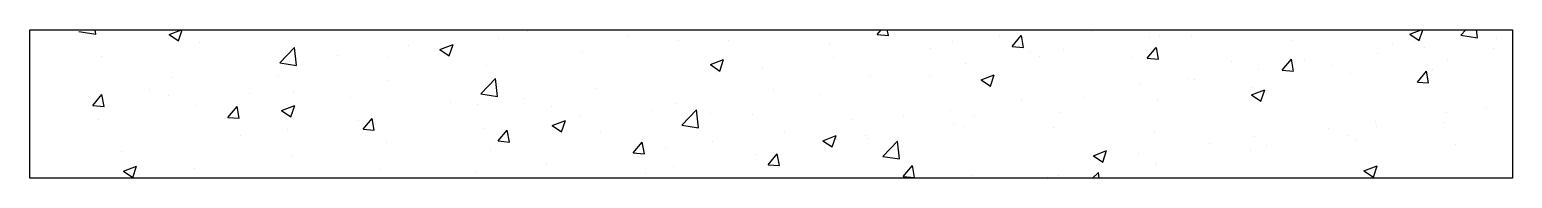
# Model space of a CAD drawing. Header units: millimetres. Extents: x 2259 to 3259, y 1250 to 1350.
import ezdxf

# ---------------------------------------------------------------- set-up
doc = ezdxf.new("R2010")
doc.units = ezdxf.units.MM

# ---------------------------------------------------------------- blocks, each defined once
blk = doc.blocks.new('DI_PISO')
for p, q in [((0, -100), (0, 0)), ((0, 0), (1000, 0)), ((1000, 0), (1000, -100)), ((1000, -100), (0, -100))]:
    blk.add_line(p, q)
at = {"linetype": 'Continuous'}
for p, q in [((44.5, -2.9), (44.2, 0)), ((965.1, -3.6), (968.6, 0)), ((976.4, -5.3), (975.8, 0)), ((33.2, -1.2), (44.5, -2.9)), ((94.1, -3.2), (102.3, 0)), ((94.1, -3.2), (100.4, -7.4)), ((100.4, -7.4), (102.9, 0)), ((114.2, -8.7), (114.2, -8.7)), ((276.6, -13.4), (285.5, -9.9)), ((282.9, -17.6), (285.5, -9.9)), ((316.1, -5.8), (316.1, -5.8)), ((335.6, -0.3), (335.6, -0.3)), ((336, -1.3), (336, -1.3)), ((403.8, -4.2), (403.8, -4.2)), ((437.3, -7.4), (437.3, -7.4)), ((471.6, -7), (471.6, -7)), ((539.4, -9.9), (539.4, -9.9)), ((571.5, -3.3), (574.3, 0)), ((571.5, -3.3), (579.1, -4)), ((579.1, -4), (578.4, 0)), ((622.4, -8.2), (622.4, -8.2)), ((654.2, -4), (654.2, -4)), ((662.6, -11.3), (668.7, -4)), ((670.2, -11.9), (668.8, -4)), ((716, -1.4), (716, -1.4)), ((755.2, -5.3), (755.2, -5.3)), ((762.2, -4.6), (762.2, -4.6)), ((783.8, -4.3), (783.8, -4.3)), ((851.6, -7.1), (851.6, -7.1)), ((930.8, -2.9), (938.4, 0)), ((930.8, -2.9), (937.1, -7.2)), ((933.8, -7.8), (933.8, -7.8)), ((937.1, -7.2), (939.5, 0)), ((965.1, -3.6), (976.4, -5.4)), ((989.1, -5.6), (989.1, -5.6)), ((48.2, -18.3), (48.2, -18.3)), ((168.7, -22.2), (178.6, -11.9)), ((180, -23.9), (178.6, -11.9)), ((207.3, -17.2), (207.3, -17.2)), ((242, -18.6), (242, -18.6)), ((255.4, -10.8), (255.4, -10.8)), ((276.6, -13.3), (282.9, -17.6)), ((373.1, -15.5), (373.1, -15.5)), ((542.2, -18.8), (542.2, -18.8)), ((607.2, -12.7), (607.2, -12.7)), ((662.6, -11.3), (670.2, -11.9)), ((675, -15.6), (675, -15.6)), ((681.1, -18), (681.1, -18)), ((697, -13.5), (697, -13.5)), ((742.8, -18.5), (742.8, -18.5)), ((753.7, -19.2), (759.8, -11.9)), ((753.7, -19.2), (761.3, -19.9)), ((761.3, -19.9), (759.9, -11.9)), ((844.8, -27.2), (850.9, -19.9)), ((852.4, -27.9), (851, -19.9)), ((909.2, -16.1), (909.2, -16.1)), ((919.4, -10), (919.4, -10)), ((941, -12), (941, -12)), ((987.2, -12.9), (987.2, -12.9)), ((168.7, -22.2), (180, -24)), ((175.5, -21.3), (175.5, -21.3)), ((307.9, -24.4), (307.9, -24.4)), ((459.1, -23.5), (468, -20.1)), ((459.1, -23.5), (465.4, -27.8)), ((462.3, -29.3), (462.3, -29.3)), ((465.4, -27.8), (468, -20.1)), ((494.1, -25.1), (494.1, -25.1)), ((631.1, -23), (631.1, -23)), ((810.5, -21.3), (810.5, -21.3)), ((829, -26.7), (829, -26.7)), ((844.8, -27.2), (852.4, -27.9)), ((859.7, -20.5), (859.7, -20.5)), ((878.3, -24.2), (878.3, -24.2)), ((890.8, -29.2), (890.8, -29.2)), ((935.9, -35.2), (942, -27.9)), ((943.5, -35.8), (942, -27.9)), ((946.1, -27.1), (946.1, -27.1)), ((956, -20.3), (956, -20.3)), ((95.3, -31.9), (95.3, -31.9)), ((167.9, -31.3), (167.9, -31.3)), ((242, -33.9), (242, -33.9)), ((304.3, -43.2), (314.2, -32.9)), ((315.6, -45), (314.2, -32.9)), ((382.1, -39.8), (382.1, -39.8)), ((566.9, -31.2), (566.9, -31.2)), ((607.1, -30.8), (607.1, -30.8)), ((641.6, -33.7), (650.5, -30.3)), ((641.6, -33.7), (647.9, -37.9)), ((647.9, -37.9), (650.5, -30.3)), ((749.1, -37.2), (749.1, -37.2)), ((780.9, -33), (780.9, -33)), ((785.6, -33.2), (785.6, -33.2)), ((824.8, -38.7), (824.8, -38.7)), ((935.9, -35.2), (943.5, -35.8)), ((42.6, -51), (48.7, -43.7)), ((50.2, -51.7), (48.7, -43.7)), ((80.6, -40.2), (80.6, -40.2)), ((93.9, -44), (93.9, -44)), ((148.3, -43.1), (148.3, -43.1)), ((177.8, -42.1), (177.8, -42.1)), ((216.1, -45.9), (216.1, -45.9)), ((283.9, -48.8), (283.9, -48.8)), ((304.3, -43.2), (315.6, -45)), ((334, -46.2), (334, -46.2)), ((435.7, -49.6), (435.7, -49.6)), ((501.7, -40.1), (501.7, -40.1)), ((533, -43.5), (533, -43.5)), ((668.9, -47.8), (668.9, -47.8)), ((711.6, -45.9), (711.6, -45.9)), ((760.7, -46.8), (760.7, -46.8)), ((824.1, -43.9), (833, -40.5)), ((824.1, -43.9), (830.4, -48.1)), ((830.4, -48.1), (833, -40.4)), ((42.6, -51), (50.2, -51.7)), ((112.6, -51), (112.6, -51)), ((133.7, -59), (139.8, -51.7)), ((133.7, -59), (141.3, -59.6)), ((141.3, -59.6), (139.8, -51.7)), ((169.9, -54.3), (178.8, -50.9)), ((169.9, -54.3), (176.2, -58.6)), ((176.2, -58.6), (178.8, -50.9)), ((224.8, -67), (230.9, -59.7)), ((232.4, -67.6), (230.9, -59.7)), ((302.2, -50.4), (302.2, -50.4)), ((351.7, -51.6), (351.7, -51.6)), ((371.6, -57.8), (371.6, -57.8)), ((419.5, -54.5), (419.5, -54.5)), ((439.8, -64.2), (449.7, -53.9)), ((451.1, -66), (449.7, -53.9)), ((458.9, -56.2), (458.9, -56.2)), ((487.3, -57.4), (487.3, -57.4)), ((589, -58.3), (589, -58.3)), ((620.8, -54.1), (620.8, -54.1)), ((637.5, -58.6), (637.5, -58.6)), ((695.5, -55.8), (695.5, -55.8)), ((955.7, -55.7), (955.7, -55.7)), ((982.3, -52.2), (982.3, -52.2)), ((46.7, -60.5), (46.7, -60.5)), ((173.9, -67.3), (173.9, -67.3)), ((222, -60.9), (222, -60.9)), ((224.8, -67), (232.4, -67.6)), ((306.4, -66.7), (306.4, -66.7)), ((315.9, -74.9), (322, -67.6)), ((323.5, -75.6), (322, -67.6)), ((352.4, -64.5), (361.3, -61.1)), ((352.4, -64.5), (358.7, -68.7)), ((358.7, -68.7), (361.3, -61.1)), ((384.9, -68.9), (384.9, -68.9)), ((439.8, -64.3), (451.1, -66)), ((508.8, -68.9), (508.8, -68.9)), ((555.1, -60.2), (555.1, -60.2)), ((622.9, -63.1), (622.9, -63.1)), ((629.5, -65.3), (629.5, -65.3)), ((690.7, -66), (690.7, -66)), ((758.5, -68.8), (758.5, -68.8)), ((875.8, -66.2), (875.8, -66.2)), ((907.6, -62), (907.6, -62)), ((908.2, -65), (908.2, -65)), ((954.5, -62.5), (954.5, -62.5)), ((142.1, -71.4), (142.1, -71.4)), ((240.4, -76.2), (240.4, -76.2)), ((315.9, -74.9), (323.5, -75.6)), ((407, -82.9), (413.1, -75.6)), ((414.6, -83.6), (413.1, -75.6)), ((428.9, -79.4), (428.9, -79.4)), ((460.7, -75.2), (460.7, -75.2)), ((534.9, -74.7), (543.8, -71.2)), ((534.9, -74.7), (541.2, -78.9)), ((541.2, -78.9), (543.8, -71.2)), ((563.4, -71.4), (563.4, -71.4)), ((565.4, -73.4), (565.4, -73.4)), ((575.4, -85.3), (585.3, -75)), ((586.7, -87), (585.3, -75)), ((795.6, -76.8), (795.6, -76.8)), ((826.3, -71.7), (826.3, -71.7)), ((834.1, -77.7), (834.1, -77.7)), ((889.3, -71.5), (889.3, -71.5)), ((894.1, -74.6), (894.1, -74.6)), ((961.9, -77.4), (961.9, -77.4)), ((61.9, -82), (61.9, -82)), ((176.3, -84.4), (176.3, -84.4)), ((310.8, -81.6), (310.8, -81.6)), ((348.7, -89.9), (348.7, -89.9)), ((407, -82.9), (414.5, -83.6)), ((489.4, -84.1), (489.4, -84.1)), ((498, -90.9), (504.2, -83.6)), ((500.2, -82.4), (500.2, -82.4)), ((505.7, -91.5), (504.2, -83.6)), ((575.4, -85.3), (586.7, -87)), ((715.7, -87.3), (715.7, -87.3)), ((717.4, -84.8), (726.3, -81.4)), ((717.4, -84.8), (723.7, -89.1)), ((723.7, -89.1), (726.3, -81.4)), ((747.5, -83.1), (747.5, -83.1)), ((759.1, -89.1), (759.1, -89.1)), ((823.3, -81), (823.3, -81)), ((63.2, -95.3), (72, -91.9)), ((63.2, -95.3), (69.5, -99.5)), ((69.5, -99.5), (72.1, -91.9)), ((111.1, -93.3), (111.1, -93.3)), ((236.7, -94.3), (236.7, -94.3)), ((300.6, -96.3), (300.6, -96.3)), ((415.3, -96.8), (415.3, -96.8)), ((434.2, -91.9), (434.2, -91.9)), ((498, -90.9), (505.6, -91.5)), ((589.1, -98.8), (595.3, -91.5)), ((589.1, -98.8), (596.7, -99.5)), ((596.8, -99.5), (595.3, -91.5)), ((635.5, -97.9), (635.5, -97.9)), ((685.9, -100), (686.4, -99.5)), ((686.5, -100), (686.4, -99.5)), ((693.9, -98.1), (693.9, -98.1)), ((716.9, -100), (720.8, -96)), ((721.3, -100), (720.8, -96)), ((760.1, -90.4), (760.1, -90.4)), ((899.9, -95), (908.8, -91.6)), ((899.9, -95), (906.2, -99.3)), ((906.2, -99.3), (908.8, -91.6))]:
    blk.add_line(p, q, dxfattribs=at)

msp = doc.modelspace()

# ---------------------------------------------------------------- block references
msp.add_blockref('DI_PISO', (2259, 1349.7))

doc.saveas('drawing.dxf')
